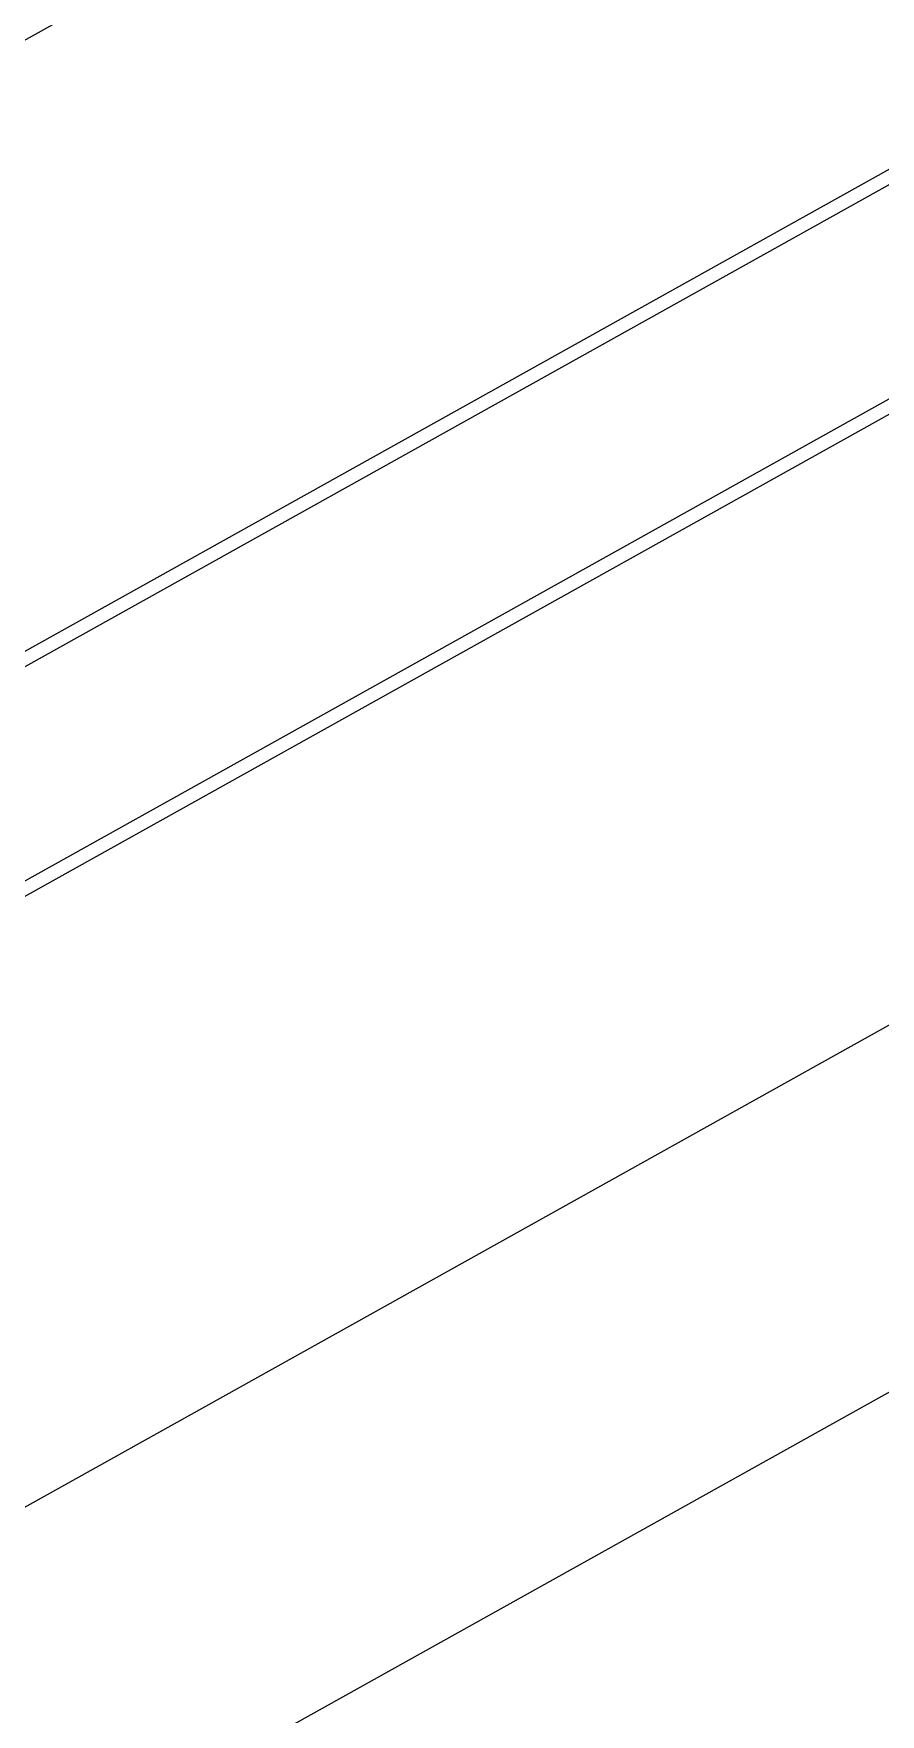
# Model space of a CAD drawing. Header units: millimetres. Extents: x 567980 to 569372, y 2065777 to 2066674.
# Drawn here: x 569114.31 to 569130.17, y 2066257.99 to 2066289.46 of the extents above; entities that cross this region are included whole.
import ezdxf

# ---------------------------------------------------------------- set-up
doc = ezdxf.new("R2010")
doc.units = ezdxf.units.MM
doc.layers.add('boDnv', color=54, linetype='Continuous', lineweight=25)
for name, color, linetype in [('BoThamCo', 94, 'Continuous'), ('LogDg', 7, 'Continuous'), ('ViaHeS', 32, 'Continuous')]:
    doc.layers.add(name, color=color, linetype=linetype)

# ---------------------------------------------------------------- blocks, each defined once
blk = doc.blocks.new('NEN')
at = {"layer": 'BoThamCo'}
blk.add_lwpolyline([(460.283, -73.758, 1), (458.578, -70.701), (309.358, -153.965, 0.773158), (310.211, -157.243, 0.127931), (311.064, -157.021)], format="xyb", close=True, dxfattribs=at)
at = {"layer": 'LogDg'}
for points in [[(407.737, 82.215), (451.056, 3.639, -0.005576), (472.219, -35.781, 0.422017), (490.066, -41.118), (502.995, -33.918), (514.672, -54.886), (500.295, -62.892, 0.404193), (495.052, -80.181), (502.502, -94.711), (491.824, -100.186), (485.095, -87.061, 0.424556), (467.192, -81.64), (316.164, -165.913), (307.211, -171.115, 0.396001), (304.075, -181.611), (326.147, -225.742)], [(462.182, -42.484, 0.004173), (446.541, -13.107, 0.41755), (435.613, -9.94), (272.325, -101.054, 0.401037), (269.068, -111.618), (286.084, -145.639, 0.427514), (297.137, -149.047), (456.991, -59.849, 0.406017), (462.182, -42.484)]]:
    blk.add_lwpolyline(points, format="xyb", dxfattribs=at)
blk.add_lwpolyline([(460.405, -73.976, 1), (458.456, -70.483), (309.236, -153.747, 0.773158), (310.211, -157.493, 0.127931), (311.185, -157.24)], format="xyb", close=True, dxfattribs=at)
at = {"layer": 'ViaHeS', "elevation": 0}
blk.add_lwpolyline([(330.172, -223.729), (309.538, -182.474), (311.625, -175.49), (319.134, -171.127), (408.277, -121.386), (412.274, -122.589), (434.351, -165.321), (442.347, -161.19), (420.137, -118.201), (421.38, -114.074), (470.335, -86.758), (479.641, -89.576), (486.485, -102.924), (507.841, -91.973), (500.499, -77.654), (503.421, -68.019), (517.591, -60.128), (500.076, -28.676), (486.971, -35.974), (477.625, -33.17, 0.0056), (456.311, 6.536), (412.324, 86.322)], format="xyb", dxfattribs=at)

msp = doc.modelspace()

# ---------------------------------------------------------------- block references
at = {"layer": 'boDnv'}
msp.add_blockref('NEN', (568697.481, 2066371.697), dxfattribs=at)

doc.saveas('drawing.dxf')
